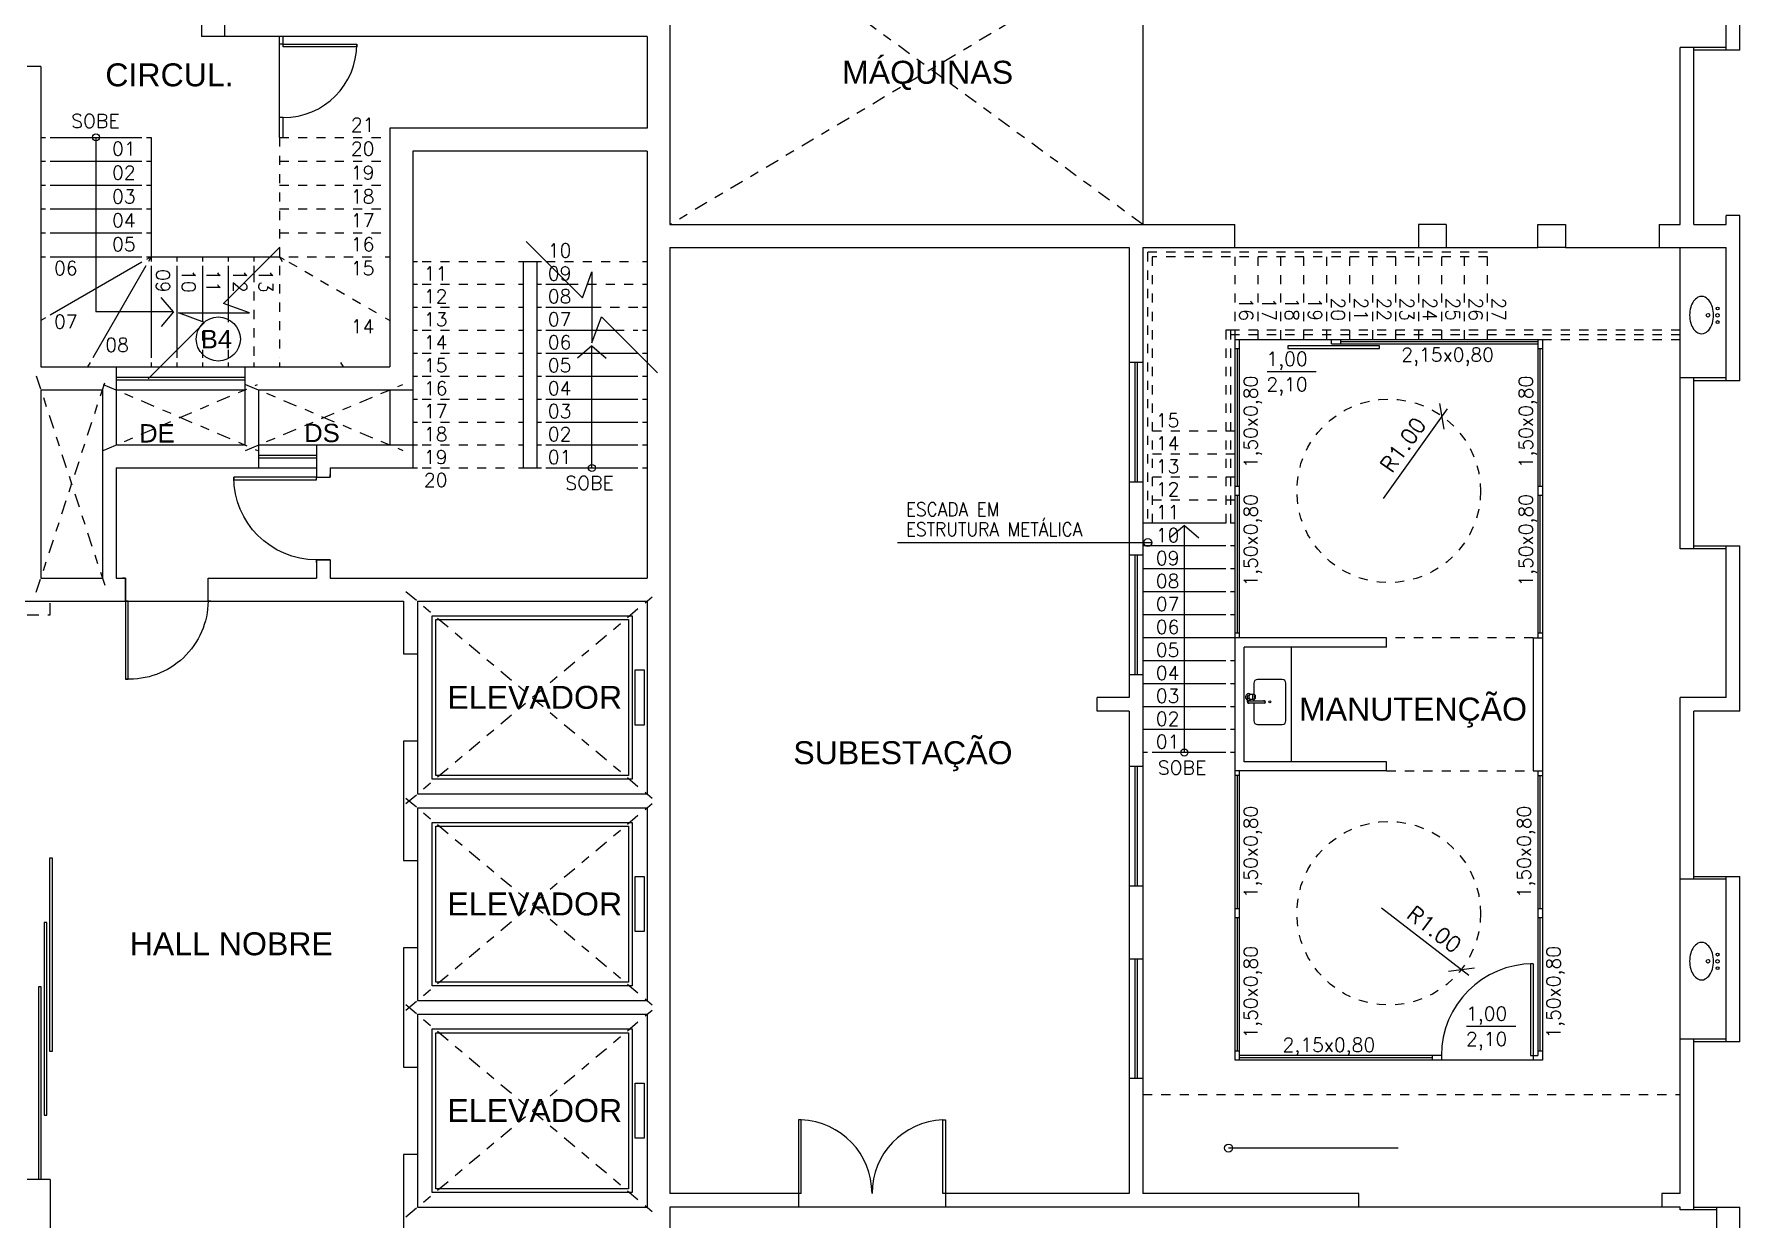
# Model space of a CAD drawing. Header units: millimetres. Extents: x -8 to 5830, y -596 to 3598.
# Drawn here: x 1251.23 to 1269.8, y 2371.62 to 2384.52 of the extents above; entities that cross this region are included whole.
import ezdxf

# ---------------------------------------------------------------- set-up
doc = ezdxf.new("R2010")
doc.units = ezdxf.units.MM
for name, pattern in [('CONTINU', [0]), ('DASHDOT', [1, 0.5, -0.25, 0, -0.25]), ('HIDDEN', [9.525, 6.35, -3.175])]:
    doc.linetypes.add(name, pattern=pattern)
doc.layers.get('0').update_dxf_attribs({"color": 9})
doc.styles.add('80X50', font='romans.shx')
doc.styles.add('ROMANS', font='romans')
doc.styles.get("Standard").update_dxf_attribs({"font": 'arial.ttf'})
doc.dimstyles.new('Fares Eng - 50', dxfattribs={"dimscale": 2, "dimtxt": 0.085, "dimasz": 0.1, "dimexe": 0.05, "dimexo": 0.05, "dimgap": 0.04, "dimtad": 1, "dimzin": 4, "dimdsep": 46, "dimtxsty": 'ROMANS', "dimblk1": 'OBLIQUE', "dimblk2": 'OBLIQUE', "dimsah": 1, "dimcen": 0.05, "dimdle": 0.05, "dimclrd": 8, "dimclre": 8, "dimclrt": 8, "dimaunit": 1, "dimadec": 0, "dimazin": 0, "dimtfac": 1, "dimtix": 1, "dimtmove": 2, "dimatfit": 0, "dimldrblk": 'OPEN90', "dimfxl": 1, "dimtolj": 1, "dimtzin": 0, "dimarcsym": 0})

# ---------------------------------------------------------------- blocks, each defined once
blk = doc.blocks.new('P90 - parede 25cm')
for points in [[(-0.125, 0.93), (-0.125, 0.9), (0.125, 0.9), (0.125, 0.93)], [(-0.125, -0.03), (-0.125, 0), (0.125, 0), (0.125, -0.03)]]:
    blk.add_lwpolyline(points)
blk.add_lwpolyline([(-0.975, 0.03), (-0.125, 0.03), (-0.125, 0), (-0.975, 0)], close=True)
at = {"color": 8}
blk.add_arc((-0.117, 0.042), 0.859, 90.5007, 182.7724, dxfattribs=at)
blk = doc.blocks.new('P90')
for points in [[(0.075, 0.93), (0.075, 0.9), (-0.075, 0.9), (-0.075, 0.93)], [(0.075, -0.03), (0.075, 0), (-0.075, 0), (-0.075, -0.03)]]:
    blk.add_lwpolyline(points)
blk.add_lwpolyline([(0.975, 0.87), (0.075, 0.87), (0.075, 0.9), (0.975, 0.9)], close=True)
at = {"color": 8}
blk.add_arc((0.075, 0.9), 0.9, 270, 0, dxfattribs=at)
blk = doc.blocks.new('PIA')
for p, q in [((0, 0.245), (0.044, 0.245)), ((0.01, 0.23), (0.01, 0.06)), ((0.01, 0.215), (0.031, 0.215)), ((0.03, 0.175), (0.01, 0.175))]:
    blk.add_line(p, q)
blk.add_lwpolyline([(-0.01, 0.23), (-0.01, 0.06)])
for points in [[(0.08, 0.173), (0.08, 0.21, 0.133256), (0.078, 0.217, 0.106756), (0.073, 0.223, 0.082828), (0.065, 0.227, 0.071352), (0.055, 0.228, 0.071352), (0.045, 0.227, 0.082828), (0.037, 0.223, 0.106756), (0.032, 0.217, 0.133256), (0.03, 0.21), (0.03, 0.173)], [(-0.01, 0.175), (-0.205, 0.175, 0.414214), (-0.245, 0.135), (-0.245, -0.135, 0.414214), (-0.205, -0.175), (0.205, -0.175, 0.414214), (0.245, -0.135), (0.245, 0.135, 0.414214), (0.205, 0.175), (0.08, 0.175)]]:
    blk.add_lwpolyline(points, format="xyb")
blk.add_lwpolyline([(0.03, 0.173, 0.133256), (0.032, 0.166, 0.106756), (0.037, 0.16, 0.082828), (0.045, 0.157, 0.071352), (0.055, 0.155, 0.071352), (0.065, 0.157, 0.082828), (0.073, 0.16, 0.106756), (0.078, 0.166, 0.133256), (0.08, 0.173, 0.133256), (0.078, 0.179, 0.106756), (0.073, 0.185, 0.082828), (0.065, 0.189, 0.071352), (0.055, 0.19, 0.071352), (0.045, 0.189, 0.082828), (0.037, 0.185, 0.106756), (0.032, 0.179, 0.133256)], format="xyb", close=True)
at = {"color": 8}
for points in [[(0.046, 0.245, 0.263265), (0.037, 0.23), (0.037, 0.223)], [(0.073, 0.223), (0.073, 0.23, 0.546464), (0.048, 0.246, 0.546464)]]:
    blk.add_lwpolyline(points, format="xyb", dxfattribs=at)
blk.add_lwpolyline([(0.062, 0.165, 0.133256), (0.062, 0.167, 0.106756), (0.06, 0.169, 0.082828), (0.058, 0.17, 0.071352), (0.055, 0.171, 0.071352), (0.052, 0.17, 0.082828), (0.05, 0.169, 0.106756), (0.048, 0.167, 0.133256), (0.047, 0.165, 0.133256), (0.048, 0.163, 0.106756), (0.05, 0.162, 0.082828), (0.052, 0.16, 0.071352), (0.055, 0.16, 0.071352), (0.058, 0.16, 0.082828), (0.06, 0.162, 0.106756), (0.062, 0.163, 0.133256)], format="xyb", close=True, dxfattribs=at)
blk.add_circle((0, 0), 0.01)
for centre, radius, start, end in [((0, 0.23), 0.015, 311.8103, 228.1897), ((0, 0.23), 0.01, 0.0002, 180.0002), ((0.044, 0.255), 0.01, 270, 294.62), ((0, 0.06), 0.01, 180.0001, 0.0001)]:
    blk.add_arc(centre, radius, start, end)
for centre, radius, start, end in [((0.055, 0.23), 0.035, 315.5847, 154.6231), ((0.055, 0.23), 0.035, 205.3769, 224.4153), ((0, 0.06), 0.0125, 143.1301, 36.8699)]:
    blk.add_arc(centre, radius, start, end, dxfattribs=at)
blk = doc.blocks.new('_OBLIQUE')
at = {"color": 0, "linetype": 'ByBlock'}
blk.add_line((-0.5, -0.5), (0.5, 0.5), dxfattribs=at)
blk = doc.blocks.new('*D23')
at = {"color": 8, "linetype": 'CONTINU', "lineweight": -2, "transparency": 16777216}
blk.add_line((1265.918, 2379.466), (1266.615, 2380.443), dxfattribs=at)
at = {"layer": 'DEFPOINTS', "color": 0, "linetype": 'CONTINU', "transparency": 16777216}
for p in [(1266.557, 2380.361), (1265.976, 2379.548)]:
    blk.add_point(p, dxfattribs=at)
at = {"color": 8, "linetype": 'CONTINU', "lineweight": -2, "transparency": 16777216, "xscale": 0.2, "yscale": 0.2, "zscale": 0.2, "rotation": 54.48324469876031}
blk.add_blockref('_OBLIQUE', (1266.557, 2380.361), dxfattribs=at)
at = {"color": 8, "linetype": 'CONTINU', "lineweight": -2, "transparency": 16777216, "insert": (1266.133, 2380.05), "char_height": 0.17, "attachment_point": 5, "rotation": 54.4832, "style": 'ROMANS'}
blk.add_mtext('\\A1;R1.00', dxfattribs=at)
blk = doc.blocks.new('_Open90')
at = {"color": 0, "linetype": 'ByBlock', "lineweight": -2}
for p, q in [((0, 0), (-1, 0)), ((-0.5, 0.5), (0, 0)), ((0, 0), (-0.5, -0.5))]:
    blk.add_line(p, q, dxfattribs=at)
blk = doc.blocks.new('*D24')
at = {"color": 8, "linetype": 'CONTINU', "lineweight": -2, "transparency": 16777216}
blk.add_line((1265.897, 2375.009), (1266.848, 2374.276), dxfattribs=at)
at = {"layer": 'DEFPOINTS', "color": 0, "linetype": 'CONTINU', "transparency": 16777216}
for p in [(1265.976, 2374.948), (1266.769, 2374.337)]:
    blk.add_point(p, dxfattribs=at)
at = {"color": 8, "linetype": 'CONTINU', "lineweight": -2, "transparency": 16777216, "xscale": 0.2, "yscale": 0.2, "zscale": 0.2, "rotation": 322.4032964737382}
blk.add_blockref('_OBLIQUE', (1266.769, 2374.337), dxfattribs=at)
at = {"color": 8, "linetype": 'CONTINU', "lineweight": -2, "transparency": 16777216, "insert": (1266.473, 2374.773), "char_height": 0.17, "attachment_point": 5, "rotation": 322.4033, "style": 'ROMANS'}
blk.add_mtext('\\A1;R1.00', dxfattribs=at)

msp = doc.modelspace()

# ---------------------------------------------------------------- linework, layer by layer
for p, q in [((1258.15, 2393.098), (1258.15, 2382.448)), ((1269.65, 2384.348), (1269.65, 2386.148)), ((1269.8, 2384.348), (1269.8, 2386.148)), ((1253.05, 2385.19), (1253.05, 2384.498)), ((1253.3, 2384.748), (1253.3, 2384.498)), ((1257.9, 2384.498), (1253.05, 2384.498)), ((1257.9, 2384.498), (1257.9, 2383.498)), ((1269.65, 2384.378), (1269.15, 2384.378)), ((1269.15, 2382.448), (1269.15, 2384.378)), ((1269.3, 2382.448), (1269.3, 2384.378)), ((1269.8, 2384.348), (1269.3, 2384.348)), ((1251.3, 2384.171), (1251.15, 2384.171)), ((1251.3, 2384.171), (1251.3, 2380.898)), ((1251.3, 2383.398), (1251.35, 2383.398)), ((1251.4, 2383.398), (1252.4, 2383.398)), ((1251.9, 2383.398), (1251.9, 2381.498)), ((1252.45, 2383.398), (1252.5, 2383.398)), ((1252.5, 2383.398), (1252.5, 2382.048)), ((1255.1, 2383.498), (1255.1, 2380.898)), ((1257.9, 2383.498), (1255.1, 2383.498)), ((1257.9, 2383.248), (1255.35, 2383.248)), ((1255.35, 2383.248), (1255.35, 2379.798)), ((1257.9, 2383.248), (1257.9, 2378.598)), ((1251.3, 2383.138), (1251.35, 2383.138)), ((1251.4, 2383.138), (1252.4, 2383.138)), ((1252.45, 2383.138), (1252.5, 2383.138)), ((1251.3, 2382.878), (1251.35, 2382.878)), ((1251.4, 2382.878), (1252.4, 2382.878)), ((1252.45, 2382.878), (1252.5, 2382.878)), ((1251.3, 2382.618), (1251.35, 2382.618)), ((1251.4, 2382.618), (1252.4, 2382.618)), ((1252.45, 2382.618), (1252.5, 2382.618)), ((1258.15, 2382.448), (1264.3, 2382.448)), ((1264.3, 2382.198), (1264.3, 2382.448)), ((1266.3, 2382.448), (1266.3, 2382.198)), ((1266.6, 2382.448), (1266.3, 2382.448)), ((1266.6, 2382.448), (1266.6, 2382.198)), ((1268.922, 2382.448), (1269.15, 2382.448)), ((1268.922, 2382.448), (1268.922, 2382.198)), ((1269.3, 2382.448), (1269.65, 2382.448)), ((1269.8, 2382.548), (1269.65, 2382.548)), ((1269.65, 2382.448), (1269.65, 2382.548)), ((1269.8, 2380.748), (1269.8, 2382.548)), ((1251.3, 2382.358), (1251.35, 2382.358)), ((1251.4, 2382.358), (1252.4, 2382.358)), ((1252.45, 2382.358), (1252.5, 2382.358)), ((1251.3, 2382.098), (1251.35, 2382.098)), ((1251.4, 2382.098), (1252.4, 2382.098)), ((1252.4, 2382.04), (1251.4, 2381.462)), ((1252.5, 2382.098), (1252.45, 2382.069)), ((1252.45, 2382.098), (1253.797, 2382.098)), ((1252.5, 2382.098), (1252.471, 2382.048)), ((1252.78, 2382.098), (1252.78, 2382.048)), ((1253.06, 2382.098), (1253.06, 2382.048)), ((1253.34, 2382.098), (1253.34, 2382.048)), ((1253.62, 2382.098), (1253.62, 2382.048)), ((1255.35, 2382.048), (1255.4, 2382.048)), ((1256.5, 2382.048), (1256.75, 2382.048)), ((1256.55, 2382.048), (1256.55, 2379.798)), ((1256.7, 2382.048), (1256.7, 2379.798)), ((1257.85, 2382.048), (1257.9, 2382.048)), ((1258.15, 2382.198), (1263.15, 2382.198)), ((1258.15, 2382.198), (1258.15, 2371.898)), ((1263.15, 2382.198), (1263.15, 2377.298)), ((1263.3, 2382.198), (1266.6, 2382.198)), ((1263.3, 2382.198), (1263.3, 2371.898)), ((1268.922, 2382.198), (1269.65, 2382.198)), ((1269.65, 2380.748), (1269.65, 2382.198)), ((1252.442, 2381.998), (1251.865, 2380.998)), ((1252.5, 2381.998), (1252.5, 2380.998)), ((1252.78, 2381.998), (1252.78, 2380.998)), ((1253.06, 2381.998), (1253.06, 2381.486)), ((1253.34, 2381.998), (1253.34, 2381.486)), ((1253.62, 2381.998), (1253.62, 2381.92)), ((1255.35, 2381.798), (1255.4, 2381.798)), ((1256.5, 2381.798), (1256.55, 2381.798)), ((1256.7, 2381.798), (1256.75, 2381.798)), ((1256.8, 2381.798), (1257.05, 2381.798)), ((1257.85, 2381.798), (1257.9, 2381.798)), ((1252.744, 2381.498), (1251.9, 2381.498)), ((1252.744, 2381.498), (1252.609, 2381.655)), ((1252.744, 2381.498), (1252.609, 2381.34)), ((1255.35, 2381.548), (1255.4, 2381.548)), ((1256.5, 2381.548), (1256.55, 2381.548)), ((1256.7, 2381.548), (1256.75, 2381.548)), ((1256.8, 2381.548), (1257.3, 2381.548)), ((1257.85, 2381.548), (1257.9, 2381.548)), ((1251.35, 2381.434), (1251.3, 2381.405)), ((1255.35, 2381.298), (1255.4, 2381.298)), ((1256.5, 2381.298), (1256.55, 2381.298)), ((1256.7, 2381.298), (1256.75, 2381.298)), ((1256.8, 2381.298), (1257.55, 2381.298)), ((1257.85, 2381.298), (1257.9, 2381.298)), ((1257.3, 2381.129), (1257.142, 2380.994)), ((1257.3, 2379.798), (1257.3, 2381.129)), ((1257.3, 2381.129), (1257.457, 2380.994)), ((1251.836, 2380.948), (1251.807, 2380.898)), ((1252.5, 2380.948), (1252.5, 2380.898)), ((1252.78, 2380.948), (1252.78, 2380.898)), ((1253.06, 2380.948), (1253.06, 2380.898)), ((1253.34, 2380.948), (1253.34, 2380.898)), ((1253.62, 2380.948), (1253.62, 2380.898)), ((1255.35, 2381.048), (1255.4, 2381.048)), ((1256.5, 2381.048), (1256.55, 2381.048)), ((1256.7, 2381.048), (1256.75, 2381.048)), ((1256.8, 2381.048), (1257.8, 2381.048)), ((1257.85, 2381.048), (1257.9, 2381.048)), ((1263.3, 2380.948), (1263.15, 2380.948)), ((1263.21, 2380.948), (1263.21, 2379.648)), ((1263.24, 2379.648), (1263.24, 2380.948)), ((1251.3, 2380.898), (1255.1, 2380.898)), ((1252.12, 2380.898), (1252.12, 2380.048)), ((1252.12, 2380.788), (1253.52, 2380.788)), ((1252.12, 2380.758), (1253.52, 2380.758)), ((1253.52, 2380.898), (1253.52, 2380.048)), ((1255.35, 2380.798), (1255.4, 2380.798)), ((1256.5, 2380.798), (1256.55, 2380.798)), ((1256.7, 2380.798), (1256.75, 2380.798)), ((1256.8, 2380.798), (1257.8, 2380.798)), ((1257.85, 2380.798), (1257.9, 2380.798)), ((1269.65, 2380.778), (1269.15, 2380.778)), ((1269.15, 2378.918), (1269.15, 2380.778)), ((1269.3, 2378.918), (1269.3, 2380.778)), ((1269.8, 2380.748), (1269.3, 2380.748)), ((1251.3, 2380.648), (1251.97, 2380.648)), ((1251.3, 2380.648), (1251.3, 2378.598)), ((1251.97, 2380.648), (1251.97, 2378.598)), ((1252.12, 2380.648), (1253.52, 2380.648)), ((1253.67, 2380.648), (1255.35, 2380.648)), ((1253.67, 2380.648), (1253.67, 2379.798)), ((1255.1, 2380.648), (1255.1, 2380.048)), ((1255.35, 2380.548), (1255.4, 2380.548)), ((1256.5, 2380.548), (1256.55, 2380.548)), ((1256.7, 2380.548), (1256.75, 2380.548)), ((1256.8, 2380.548), (1257.8, 2380.548)), ((1257.85, 2380.548), (1257.9, 2380.548)), ((1255.35, 2380.298), (1255.4, 2380.298)), ((1256.5, 2380.298), (1256.55, 2380.298)), ((1256.7, 2380.298), (1256.75, 2380.298)), ((1256.8, 2380.298), (1257.8, 2380.298)), ((1257.85, 2380.298), (1257.9, 2380.298)), ((1252.12, 2380.048), (1253.52, 2380.048)), ((1253.67, 2380.048), (1255.4, 2380.048)), ((1254.3, 2380.048), (1254.3, 2379.698)), ((1256.5, 2380.048), (1256.55, 2380.048)), ((1256.7, 2380.048), (1256.75, 2380.048)), ((1256.8, 2380.048), (1257.8, 2380.048)), ((1257.85, 2380.048), (1257.9, 2380.048)), ((1253.67, 2379.938), (1254.3, 2379.938)), ((1253.67, 2379.908), (1254.3, 2379.908)), ((1252.12, 2379.798), (1252.12, 2378.598)), ((1252.12, 2379.798), (1254.3, 2379.798)), ((1254.3, 2379.698), (1254.45, 2379.698)), ((1254.45, 2379.798), (1254.45, 2379.698)), ((1254.45, 2379.798), (1255.4, 2379.798)), ((1256.5, 2379.798), (1256.75, 2379.798)), ((1256.8, 2379.798), (1257.8, 2379.798)), ((1257.85, 2379.798), (1257.9, 2379.798)), ((1263.15, 2379.648), (1263.3, 2379.648)), ((1263.751, 2379.171), (1263.594, 2379.037)), ((1263.751, 2376.698), (1263.751, 2379.171)), ((1263.751, 2379.171), (1263.909, 2379.037)), ((1269.65, 2378.918), (1269.15, 2378.918)), ((1269.3, 2378.948), (1269.8, 2378.948)), ((1269.65, 2377.298), (1269.65, 2378.948)), ((1269.8, 2377.148), (1269.8, 2378.948)), ((1254.45, 2378.798), (1254.3, 2378.798)), ((1254.3, 2378.798), (1254.3, 2378.598)), ((1254.45, 2378.798), (1254.45, 2378.598)), ((1263.3, 2378.848), (1263.15, 2378.848)), ((1263.21, 2378.848), (1263.21, 2377.548)), ((1263.24, 2377.548), (1263.24, 2378.848)), ((1251.3, 2378.598), (1251.97, 2378.598)), ((1252.12, 2378.598), (1252.22, 2378.598)), ((1252.22, 2378.598), (1252.22, 2378.348)), ((1253.12, 2378.348), (1253.12, 2378.598)), ((1253.12, 2378.598), (1254.3, 2378.598)), ((1254.45, 2378.598), (1257.9, 2378.598)), ((1235.4, 2378.348), (1255.25, 2378.348)), ((1255.25, 2378.348), (1255.25, 2377.773)), ((1255.4, 2378.348), (1257.9, 2378.348)), ((1255.4, 2378.348), (1255.4, 2376.248)), ((1257.9, 2378.348), (1257.9, 2376.248)), ((1255.25, 2377.773), (1255.4, 2377.773)), ((1264.303, 2376.498), (1264.303, 2377.948)), ((1265.953, 2377.948), (1264.303, 2377.948)), ((1265.953, 2377.848), (1264.403, 2377.848)), ((1264.403, 2376.598), (1264.403, 2377.848)), ((1265.953, 2377.848), (1265.953, 2377.948)), ((1267.55, 2377.948), (1267.65, 2377.948)), ((1267.55, 2377.948), (1267.55, 2376.498)), ((1267.65, 2377.948), (1267.65, 2376.498)), ((1263.15, 2377.548), (1263.3, 2377.548)), ((1262.8, 2377.148), (1262.8, 2377.298)), ((1263.15, 2377.298), (1262.8, 2377.298)), ((1269.65, 2377.298), (1269.15, 2377.298)), ((1269.15, 2375.318), (1269.15, 2377.298)), ((1263.15, 2377.148), (1262.8, 2377.148)), ((1263.15, 2377.148), (1263.15, 2371.898)), ((1269.8, 2377.148), (1269.3, 2377.148)), ((1269.3, 2375.318), (1269.3, 2377.148)), ((1255.4, 2376.823), (1255.25, 2376.823)), ((1255.25, 2376.823), (1255.25, 2375.523)), ((1263.3, 2376.548), (1263.15, 2376.548)), ((1263.21, 2376.548), (1263.21, 2375.248)), ((1263.24, 2375.248), (1263.24, 2376.548)), ((1265.953, 2376.498), (1264.303, 2376.498)), ((1265.953, 2376.598), (1264.403, 2376.598)), ((1265.953, 2376.498), (1265.953, 2376.598)), ((1267.55, 2376.498), (1267.65, 2376.498)), ((1255.4, 2376.248), (1257.9, 2376.248)), ((1255.4, 2376.098), (1257.9, 2376.098)), ((1255.4, 2376.098), (1255.4, 2373.998)), ((1257.9, 2376.098), (1257.9, 2373.998)), ((1255.25, 2375.523), (1255.4, 2375.523)), ((1263.15, 2375.248), (1263.3, 2375.248)), ((1269.65, 2375.318), (1269.15, 2375.318)), ((1269.3, 2375.348), (1269.8, 2375.348)), ((1269.65, 2373.548), (1269.65, 2375.348)), ((1269.8, 2373.548), (1269.8, 2375.348)), ((1255.4, 2374.573), (1255.25, 2374.573)), ((1255.25, 2374.573), (1255.25, 2373.273)), ((1263.3, 2374.448), (1263.15, 2374.448)), ((1263.21, 2374.448), (1263.21, 2373.148)), ((1263.24, 2373.148), (1263.24, 2374.448)), ((1255.4, 2373.998), (1257.9, 2373.998)), ((1255.4, 2373.848), (1257.9, 2373.848)), ((1255.4, 2373.848), (1255.4, 2371.748)), ((1257.9, 2373.848), (1257.9, 2371.748)), ((1269.65, 2373.578), (1269.15, 2373.578)), ((1269.15, 2371.898), (1269.15, 2373.578)), ((1269.3, 2371.718), (1269.3, 2373.578)), ((1269.8, 2373.548), (1269.3, 2373.548)), ((1255.25, 2373.273), (1255.4, 2373.273)), ((1263.3, 2373.148), (1263.15, 2373.148)), ((1259.55, 2372.698), (1259.55, 2371.748)), ((1261.15, 2372.698), (1261.15, 2371.748)), ((1255.4, 2372.323), (1255.25, 2372.323)), ((1255.25, 2372.323), (1255.25, 2370.774)), ((1251.4, 2372.048), (1251.15, 2372.048)), ((1251.4, 2372.048), (1251.4, 2368.948)), ((1259.58, 2371.898), (1258.15, 2371.898)), ((1265.65, 2371.898), (1263.3, 2371.898)), ((1265.65, 2371.748), (1265.65, 2371.898)), ((1269.15, 2371.898), (1268.95, 2371.898)), ((1268.95, 2371.898), (1268.95, 2371.748)), ((1255.4, 2371.748), (1257.9, 2371.748)), ((1258.15, 2371.748), (1258.15, 2371.064)), ((1269.15, 2371.748), (1258.15, 2371.748)), ((1269.15, 2371.718), (1269.15, 2371.748)), ((1269.55, 2371.718), (1269.15, 2371.718)), ((1269.3, 2371.748), (1269.8, 2371.748)), ((1269.55, 2365.498), (1269.55, 2371.748)), ((1269.8, 2345.748), (1269.8, 2371.748))]:
    msp.add_line(p, q)
at = {"linetype": 'DASHDOT', "ltscale": 0.3}
for p, q in [((1263.3, 2382.448), (1258.15, 2386.218)), ((1263.194, 2385.448), (1258.15, 2382.448)), ((1251.25, 2380.801), (1252.02, 2378.444)), ((1251.25, 2378.444), (1252.02, 2380.801)), ((1251.98, 2379.988), (1253.66, 2380.708)), ((1251.98, 2380.708), (1253.66, 2379.988)), ((1253.527, 2379.988), (1255.243, 2380.708)), ((1253.527, 2380.708), (1255.243, 2379.988)), ((1255.275, 2378.453), (1258.025, 2376.143)), ((1255.275, 2376.143), (1258.025, 2378.453)), ((1255.275, 2376.203), (1258.025, 2373.893)), ((1255.275, 2373.893), (1258.025, 2376.203)), ((1255.275, 2373.953), (1258.025, 2371.643)), ((1255.275, 2371.643), (1258.025, 2373.953))]:
    msp.add_line(p, q, dxfattribs=at)
at = {"linetype": 'CONTINU', "lineweight": -2}
for p, q in [((1263.3, 2385.198), (1263.3, 2382.448)), ((1253.9, 2383.398), (1253.9, 2384.498)), ((1253.94, 2384.384), (1253.94, 2384.498)), ((1253.94, 2384.414), (1253.9, 2384.414)), ((1253.94, 2383.614), (1253.9, 2383.614)), ((1253.94, 2383.398), (1253.94, 2383.614)), ((1266.6, 2382.198), (1267.6, 2382.198)), ((1267.9, 2382.198), (1268.922, 2382.198)), ((1269.15, 2380.778), (1269.15, 2382.198)), ((1264.253, 2381.298), (1264.203, 2381.298)), ((1264.303, 2377.948), (1264.303, 2381.198)), ((1264.303, 2381.198), (1267.65, 2381.198)), ((1264.353, 2377.948), (1264.353, 2381.198)), ((1265.353, 2381.148), (1265.353, 2381.198)), ((1265.353, 2381.148), (1267.6, 2381.148)), ((1265.453, 2381.148), (1265.453, 2381.198)), ((1267.6, 2381.173), (1265.453, 2381.173)), ((1267.6, 2381.198), (1267.6, 2377.948)), ((1267.65, 2381.198), (1267.65, 2377.948)), ((1264.303, 2381.098), (1264.353, 2381.098)), ((1264.328, 2379.598), (1264.328, 2381.098)), ((1267.6, 2381.098), (1267.65, 2381.098)), ((1267.625, 2379.598), (1267.625, 2381.098)), ((1264.651, 2380.85), (1265.186, 2380.85)), ((1264.303, 2379.598), (1264.353, 2379.598)), ((1264.353, 2379.498), (1264.303, 2379.498)), ((1264.328, 2377.998), (1264.328, 2379.498)), ((1267.6, 2379.598), (1267.65, 2379.598)), ((1267.65, 2379.498), (1267.6, 2379.498)), ((1267.625, 2377.998), (1267.625, 2379.498)), ((1264.203, 2379.198), (1263.3, 2379.198)), ((1264.303, 2379.198), (1264.253, 2379.198)), ((1260.629, 2378.985), (1263.391, 2378.985)), ((1264.203, 2378.948), (1263.3, 2378.948)), ((1264.303, 2378.948), (1264.253, 2378.948)), ((1264.203, 2378.698), (1263.3, 2378.698)), ((1264.303, 2378.698), (1264.253, 2378.698)), ((1264.203, 2378.448), (1263.3, 2378.448)), ((1264.303, 2378.448), (1264.253, 2378.448)), ((1264.203, 2378.198), (1263.3, 2378.198)), ((1264.303, 2378.198), (1264.253, 2378.198)), ((1264.353, 2377.998), (1264.303, 2377.998)), ((1267.65, 2377.998), (1267.6, 2377.998)), ((1264.303, 2377.948), (1263.3, 2377.948)), ((1264.919, 2376.598), (1264.919, 2377.848)), ((1264.203, 2377.698), (1263.3, 2377.698)), ((1264.303, 2377.698), (1264.253, 2377.698)), ((1264.203, 2377.448), (1263.3, 2377.448)), ((1264.303, 2377.448), (1264.253, 2377.448)), ((1264.203, 2377.198), (1263.3, 2377.198)), ((1264.303, 2377.198), (1264.253, 2377.198)), ((1264.203, 2376.948), (1263.3, 2376.948)), ((1264.303, 2376.948), (1264.253, 2376.948)), ((1263.35, 2376.698), (1263.3, 2376.698)), ((1264.203, 2376.698), (1263.4, 2376.698)), ((1264.303, 2376.698), (1264.253, 2376.698)), ((1264.303, 2373.348), (1264.303, 2376.498)), ((1264.353, 2373.348), (1264.353, 2376.498)), ((1267.6, 2376.498), (1267.6, 2373.398)), ((1267.65, 2376.498), (1267.65, 2373.348)), ((1264.353, 2376.448), (1264.303, 2376.448)), ((1264.328, 2374.998), (1264.328, 2376.448)), ((1267.6, 2376.448), (1267.65, 2376.448)), ((1267.625, 2374.998), (1267.625, 2376.448)), ((1269.15, 2373.578), (1269.15, 2375.318)), ((1264.353, 2374.998), (1264.303, 2374.998)), ((1267.65, 2374.998), (1267.6, 2374.998)), ((1264.353, 2374.898), (1264.303, 2374.898)), ((1264.328, 2373.448), (1264.328, 2374.898)), ((1267.65, 2374.898), (1267.6, 2374.898)), ((1267.625, 2373.448), (1267.625, 2374.898)), ((1267.55, 2374.398), (1267.55, 2373.348)), ((1266.823, 2373.72), (1267.359, 2373.72)), ((1264.353, 2373.448), (1264.303, 2373.448)), ((1267.65, 2373.348), (1264.303, 2373.348)), ((1266.55, 2373.398), (1264.353, 2373.398)), ((1266.45, 2373.373), (1264.353, 2373.373)), ((1266.45, 2373.398), (1266.45, 2373.348)), ((1266.55, 2373.398), (1266.55, 2373.348)), ((1267.65, 2373.448), (1267.6, 2373.448)), ((1266.078, 2372.391), (1264.232, 2372.391))]:
    msp.add_line(p, q, dxfattribs=at)
at = {"linetype": 'DASHDOT', "ltscale": 0.2}
for p, q in [((1253.9, 2383.398), (1253.9, 2382.048)), ((1253.9, 2383.398), (1255.1, 2383.398)), ((1253.9, 2383.138), (1255.1, 2383.138)), ((1253.9, 2382.878), (1255.1, 2382.878)), ((1253.9, 2382.618), (1255.1, 2382.618)), ((1253.9, 2382.358), (1255.1, 2382.358)), ((1253.797, 2382.098), (1253.95, 2382.098)), ((1253.9, 2382.098), (1253.929, 2382.048)), ((1253.9, 2382.098), (1253.95, 2382.069)), ((1254, 2382.098), (1255, 2382.098)), ((1254, 2382.04), (1255, 2381.462)), ((1255.05, 2382.098), (1255.1, 2382.098)), ((1255.45, 2382.048), (1256.45, 2382.048)), ((1256.8, 2382.048), (1257.8, 2382.048)), ((1263.35, 2382.148), (1263.35, 2379.198)), ((1267.053, 2382.148), (1263.35, 2382.148)), ((1263.4, 2382.098), (1263.4, 2379.198)), ((1267.053, 2382.098), (1263.4, 2382.098)), ((1264.303, 2381.198), (1264.303, 2382.198)), ((1264.553, 2381.198), (1264.553, 2382.198)), ((1264.803, 2381.198), (1264.803, 2382.198)), ((1265.053, 2381.198), (1265.053, 2382.198)), ((1265.303, 2381.198), (1265.303, 2382.198)), ((1265.553, 2381.198), (1265.553, 2382.198)), ((1265.803, 2381.198), (1265.803, 2382.198)), ((1266.053, 2381.198), (1266.053, 2382.198)), ((1266.303, 2381.198), (1266.303, 2382.198)), ((1266.553, 2381.198), (1266.553, 2382.198)), ((1266.803, 2381.198), (1266.803, 2382.198)), ((1267.053, 2381.198), (1267.053, 2382.198)), ((1253.62, 2381.92), (1253.62, 2380.998)), ((1253.9, 2381.998), (1253.9, 2380.998)), ((1255.45, 2381.798), (1256.45, 2381.798)), ((1257.05, 2381.798), (1257.8, 2381.798)), ((1253.06, 2381.486), (1253.06, 2380.998)), ((1253.34, 2381.486), (1253.34, 2380.998)), ((1255.45, 2381.548), (1256.45, 2381.548)), ((1257.3, 2381.548), (1257.8, 2381.548)), ((1255.05, 2381.434), (1255.1, 2381.405)), ((1255.45, 2381.298), (1256.45, 2381.298)), ((1257.55, 2381.298), (1257.8, 2381.298)), ((1264.203, 2381.298), (1264.203, 2379.198)), ((1269.15, 2381.298), (1264.253, 2381.298)), ((1264.253, 2381.298), (1264.253, 2379.198)), ((1269.15, 2381.248), (1264.253, 2381.248)), ((1267.65, 2381.198), (1269.15, 2381.198)), ((1253.9, 2380.948), (1253.9, 2380.898)), ((1254.564, 2380.948), (1254.593, 2380.898)), ((1255.45, 2381.048), (1256.45, 2381.048)), ((1255.45, 2380.798), (1256.45, 2380.798)), ((1255.45, 2380.548), (1256.45, 2380.548)), ((1255.45, 2380.298), (1256.45, 2380.298)), ((1264.303, 2380.198), (1263.3, 2380.198)), ((1255.45, 2380.048), (1256.45, 2380.048)), ((1264.303, 2379.948), (1263.3, 2379.948)), ((1255.45, 2379.798), (1256.45, 2379.798)), ((1264.303, 2379.698), (1263.3, 2379.698)), ((1264.303, 2379.448), (1263.3, 2379.448)), ((1267.55, 2377.948), (1265.953, 2377.948)), ((1265.953, 2376.498), (1267.55, 2376.498)), ((1263.3, 2372.973), (1269.15, 2372.973))]:
    msp.add_line(p, q, dxfattribs=at)
at = {"linetype": 'HIDDEN', "ltscale": 0.02}
for p, q in [((1251.4, 2378.198), (1251.4, 2378.348)), ((1251.15, 2378.198), (1251.4, 2378.198))]:
    msp.add_line(p, q, dxfattribs=at)
for points in [[(1253.94, 2384.414), (1254.74, 2384.414), (1254.74, 2384.384), (1253.94, 2384.384)], [(1267.6, 2382.448), (1267.9, 2382.448), (1267.9, 2382.198), (1267.6, 2382.198)], [(1255.56, 2378.188), (1257.74, 2378.188), (1257.74, 2376.408), (1255.56, 2376.408)], [(1255.6, 2378.148), (1257.7, 2378.148), (1257.7, 2376.448), (1255.6, 2376.448)], [(1257.77, 2377.598), (1257.87, 2377.598), (1257.87, 2376.998), (1257.77, 2376.998)], [(1255.56, 2375.938), (1257.74, 2375.938), (1257.74, 2374.158), (1255.56, 2374.158)], [(1255.6, 2375.898), (1257.7, 2375.898), (1257.7, 2374.198), (1255.6, 2374.198)], [(1251.395, 2373.448), (1251.425, 2373.448), (1251.425, 2375.548), (1251.395, 2375.548)], [(1257.77, 2375.348), (1257.87, 2375.348), (1257.87, 2374.748), (1257.77, 2374.748)], [(1251.335, 2372.748), (1251.365, 2372.748), (1251.365, 2374.848), (1251.335, 2374.848)], [(1255.56, 2373.688), (1257.74, 2373.688), (1257.74, 2371.908), (1255.56, 2371.908)], [(1255.6, 2373.648), (1257.7, 2373.648), (1257.7, 2371.948), (1255.6, 2371.948)], [(1257.77, 2373.098), (1257.87, 2373.098), (1257.87, 2372.498), (1257.77, 2372.498)]]:
    msp.add_lwpolyline(points, close=True)
for points in [[(1256.584, 2382.264), (1257.197, 2381.651), (1257.3, 2381.934), (1257.3, 2381.162), (1257.403, 2381.444), (1258.016, 2380.832)], [(1252.47, 2380.77), (1253.082, 2381.383), (1252.8, 2381.486), (1253.572, 2381.486), (1253.289, 2381.589), (1253.902, 2382.202)], [(1251.305, 2372.048), (1251.305, 2374.148), (1251.275, 2374.148), (1251.275, 2372.048)], [(1259.58, 2371.898), (1259.58, 2372.698), (1259.55, 2372.698)], [(1263.15, 2371.898), (1261.12, 2371.898), (1261.12, 2372.698), (1261.15, 2372.698)]]:
    msp.add_lwpolyline(points)
for points in [[(1269.343, 2381.656, 0.106633), (1269.296, 2381.614, 0.083482), (1269.265, 2381.55, 0.145222), (1269.265, 2381.375, 0.083482), (1269.296, 2381.311, 0.106633), (1269.343, 2381.269, 0.268318), (1269.423, 2381.269, 0.106633), (1269.47, 2381.311, 0.083482), (1269.501, 2381.375, 0.145222), (1269.501, 2381.55, 0.083482), (1269.47, 2381.614, 0.106633), (1269.423, 2381.656, 0.268318), (1269.343, 2381.656)], [(1269.343, 2374.621, 0.106633), (1269.296, 2374.579, 0.083482), (1269.265, 2374.514, 0.145222), (1269.265, 2374.34, 0.083482), (1269.296, 2374.276, 0.106633), (1269.343, 2374.233, 0.268318), (1269.423, 2374.233, 0.106633), (1269.47, 2374.276, 0.083482), (1269.501, 2374.34, 0.145222), (1269.501, 2374.514, 0.083482), (1269.47, 2374.579, 0.106633), (1269.423, 2374.621, 0.268318), (1269.343, 2374.621)]]:
    msp.add_lwpolyline(points, format="xyb")
at = {"linetype": 'CONTINU', "lineweight": -2}
msp.add_lwpolyline([(1264.876, 2381.097), (1265.876, 2381.097), (1265.876, 2381.127), (1264.876, 2381.127)], close=True, dxfattribs=at)
msp.add_lwpolyline([(1267.55, 2374.398), (1267.52, 2374.398), (1267.52, 2373.398), (1267.6, 2373.398)], dxfattribs=at)
for centre, radius in [((1251.9, 2383.398), 0.0387), ((1269.453, 2381.461), 0.0198), ((1269.556, 2381.46), 0.0193), ((1269.557, 2381.534), 0.0155), ((1253.232, 2381.202), 0.24), ((1269.557, 2381.387), 0.0155), ((1257.3, 2379.798), 0.0387), ((1263.751, 2376.698), 0.0387), ((1269.453, 2374.426), 0.0198), ((1269.556, 2374.425), 0.0193), ((1269.557, 2374.498), 0.0155), ((1269.557, 2374.351), 0.0155)]:
    msp.add_circle(centre, radius)
at = {"linetype": 'DASHDOT', "ltscale": 0.2}
for centre in [(1265.976, 2379.548), (1265.976, 2374.948)]:
    msp.add_circle(centre, 1, dxfattribs=at)
at = {"linetype": 'CONTINU', "lineweight": -2}
for centre in [(1263.353, 2378.985), (1264.232, 2372.391)]:
    msp.add_circle(centre, 0.0431, dxfattribs=at)
for centre, start, end in [((1253.94, 2384.414), 270, 0), ((1259.55, 2371.898), 0, 87.8509), ((1261.15, 2371.898), 92.1491, 180)]:
    msp.add_arc(centre, 0.8, start, end)
msp.add_arc((1267.55, 2373.398), 1, 90, 180, dxfattribs=at)

# ---------------------------------------------------------------- block references
at = {"xscale": -1}
msp.add_blockref('P90', (1254.375, 2378.798), dxfattribs=at)
at = {"xscale": -1, "rotation": 270}
msp.add_blockref('P90 - parede 25cm', (1252.22, 2378.473), dxfattribs=at)
at = {"linetype": 'CONTINU', "rotation": 90}
msp.add_blockref('PIA', (1264.682, 2377.25), dxfattribs=at)

# ---------------------------------------------------------------- texts
for s, height, p in [('MÁQUINAS', 0.25, (1260.024, 2383.982)), ('CIRCUL.', 0.25, (1252.002, 2383.954)), ('B4', 0.2, (1253.041, 2381.101)), ('DE', 0.2, (1252.37, 2380.075)), ('DS', 0.2, (1254.167, 2380.079)), ('ELEVADOR', 0.25, (1255.727, 2377.175)), ('MANUTENÇÃO', 0.25, (1264.999, 2377.047)), ('SUBESTAÇÃO', 0.25, (1259.493, 2376.572)), ('ELEVADOR', 0.25, (1255.727, 2374.925)), ('HALL NOBRE', 0.25, (1252.267, 2374.491)), ('ELEVADOR', 0.25, (1255.727, 2372.675))]:
    msp.add_text(s, height=height).set_placement(p)
at = {"style": '80X50'}
for s, p in [('SOBE', (1251.63, 2383.502)), ('21', (1254.675, 2383.459)), ('01', (1252.075, 2383.199)), ('20', (1254.675, 2383.199)), ('02', (1252.075, 2382.939)), ('19', (1254.675, 2382.939)), ('03', (1252.075, 2382.679)), ('18', (1254.675, 2382.679)), ('04', (1252.075, 2382.419)), ('17', (1254.675, 2382.419)), ('05', (1252.075, 2382.159)), ('16', (1254.675, 2382.159)), ('10', (1256.82, 2382.091)), ('06', (1251.443, 2381.899)), ('15', (1254.675, 2381.899)), ('11', (1255.47, 2381.841)), ('09', (1256.82, 2381.841)), ('12', (1255.47, 2381.591)), ('08', (1256.82, 2381.591)), ('13', (1255.47, 2381.341)), ('07', (1256.82, 2381.341)), ('07', (1251.443, 2381.317)), ('14', (1254.675, 2381.264)), ('08', (1252.001, 2381.063)), ('14', (1255.47, 2381.091)), ('06', (1256.82, 2381.091)), ('15', (1255.47, 2380.841)), ('05', (1256.82, 2380.841)), ('1,00', (1264.644, 2380.911)), ('2,15x0,80', (1266.113, 2380.956)), ('16', (1255.47, 2380.591)), ('04', (1256.82, 2380.591)), ('2,10', (1264.644, 2380.633)), ('17', (1255.47, 2380.341)), ('03', (1256.82, 2380.341)), ('15', (1263.44, 2380.241)), ('18', (1255.47, 2380.091)), ('02', (1256.82, 2380.091)), ('14', (1263.44, 2379.991)), ('19', (1255.47, 2379.841)), ('01', (1256.82, 2379.841)), ('13', (1263.44, 2379.741)), ('20', (1255.47, 2379.591)), ('SOBE', (1257.01, 2379.559)), ('12', (1263.44, 2379.491)), ('11', (1263.44, 2379.241)), ('10', (1263.44, 2378.991)), ('09', (1263.44, 2378.741)), ('08', (1263.44, 2378.491)), ('07', (1263.44, 2378.241)), ('06', (1263.44, 2377.991)), ('05', (1263.44, 2377.741)), ('04', (1263.44, 2377.491)), ('03', (1263.44, 2377.241)), ('02', (1263.44, 2376.991)), ('01', (1263.44, 2376.741)), ('SOBE', (1263.462, 2376.459)), ('1,00', (1266.817, 2373.781)), ('2,15x0,80', (1264.82, 2373.441)), ('2,10', (1266.817, 2373.503))]:
    msp.add_text(s, height=0.15, dxfattribs=at).set_placement(p)
for s, rotation, p in [('09', 270, (1252.554, 2381.963)), ('10', 270, (1252.834, 2381.963)), ('11', 270, (1253.103, 2381.963)), ('12', 270, (1253.394, 2381.963)), ('13', 270, (1253.674, 2381.963)), ('16', 270, (1264.349, 2381.655)), ('17', 270, (1264.599, 2381.655)), ('18', 270, (1264.849, 2381.655)), ('19', 270, (1265.099, 2381.655)), ('20', 270, (1265.349, 2381.655)), ('21', 270, (1265.599, 2381.655)), ('22', 270, (1265.849, 2381.655)), ('23', 270, (1266.099, 2381.655)), ('24', 270, (1266.349, 2381.655)), ('25', 270, (1266.599, 2381.655)), ('26', 270, (1266.849, 2381.655)), ('27', 270, (1267.099, 2381.655)), ('1,50x0,80', 90, (1264.548, 2379.794)), ('1,50x0,80', 90, (1267.544, 2379.794)), ('1,50x0,80', 90, (1264.548, 2378.505)), ('1,50x0,80', 90, (1267.544, 2378.505)), ('1,50x0,80', 90, (1264.548, 2375.111)), ('1,50x0,80', 90, (1267.525, 2375.111)), ('1,50x0,80', 90, (1264.548, 2373.583)), ('1,50x0,80', 90, (1267.845, 2373.583))]:
    msp.add_text(s, height=0.15, rotation=rotation, dxfattribs=at).set_placement(p)
at = {"style": '80X50', "width": 0.9}
for s, p in [('ESCADA EM', (1260.719, 2379.273)), ('ESTRUTURA METÁLICA', (1260.719, 2379.055))]:
    msp.add_text(s, height=0.15, dxfattribs=at).set_placement(p)

# ---------------------------------------------------------------- dimensions: what is measured, and where the dimension line sits
at = {"linetype": 'CONTINU', "lineweight": -2}
for center, mpoint, picture, middle in [((1265.976, 2379.548), (1266.557, 2380.361), '*D23', (1266.133, 2380.05)), ((1265.976, 2374.948), (1266.769, 2374.337), '*D24', (1266.473, 2374.773))]:
    dim = msp.add_radius_dim(center=center, mpoint=mpoint, dimstyle='Fares Eng - 50', dxfattribs=at)
    dim.commit()
    dim.dimension.update_dxf_attribs({"geometry": picture, "text_midpoint": middle})

doc.saveas('drawing.dxf')
